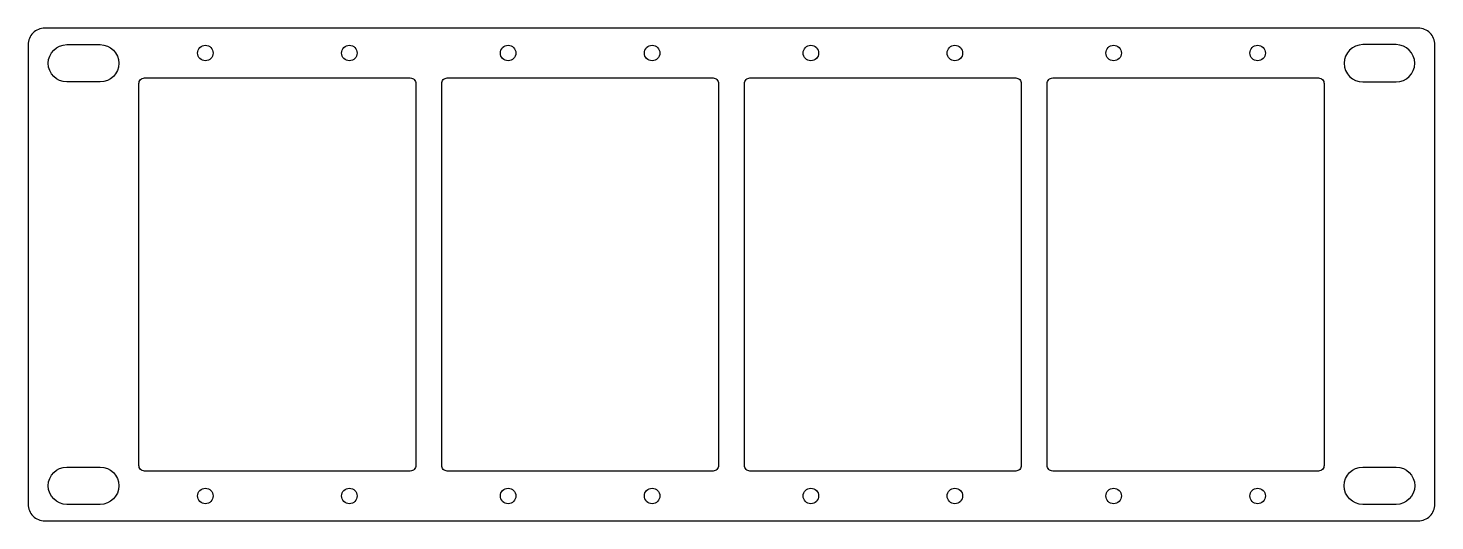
# Model space of a CAD drawing. Header units: millimetres. Extents: x -483 to -229, y -89 to 0.
import ezdxf

# ---------------------------------------------------------------- set-up
doc = ezdxf.new("R2010")
doc.units = ezdxf.units.MM
doc.layers.get('0').update_dxf_attribs({"linetype": 'CONTINUOUS'})

msp = doc.modelspace()

# ---------------------------------------------------------------- linework, layer by layer
for points in [[(-482.6, -3), (-482.6, -86, 0.414214), (-479.6, -89), (-231.6, -89, 0.414214), (-228.6, -86), (-228.6, -3, 0.414214), (-231.6, 0), (-479.6, 0, 0.414214)], [(-475.6, -2.98), (-469.6, -2.98, -1), (-469.6, -9.73), (-475.6, -9.73, -1)], [(-241.6, -2.98, 1), (-241.6, -9.73), (-235.6, -9.73, 1), (-235.6, -2.98)], [(-413.6, -80), (-461.6, -80, -0.414214), (-462.6, -79), (-462.6, -10, -0.414214), (-461.6, -9), (-413.6, -9, -0.414214), (-412.6, -10), (-412.6, -79, -0.414214)], [(-358.93, -80), (-406.93, -80, -0.414214), (-407.93, -79), (-407.93, -10, -0.414214), (-406.93, -9), (-358.93, -9, -0.414214), (-357.93, -10), (-357.93, -79, -0.414214)], [(-304.27, -80), (-352.27, -80, -0.414214), (-353.27, -79), (-353.27, -10, -0.414214), (-352.27, -9), (-304.27, -9, -0.414214), (-303.27, -10), (-303.27, -79, -0.414214)], [(-298.6, -79), (-298.6, -10, -0.414214), (-297.6, -9), (-249.6, -9, -0.414214), (-248.6, -10), (-248.6, -79, -0.414214), (-249.6, -80), (-297.6, -80, -0.414214)], [(-475.6, -79.28), (-469.6, -79.28, -1), (-469.6, -86.03), (-475.6, -86.03, -1)], [(-235.6, -86.03), (-241.6, -86.03, -1), (-241.6, -79.28), (-235.6, -79.28, -1)]]:
    msp.add_lwpolyline(points, format="xyb", close=True)
for centre in [(-450.6, -4.5), (-424.6, -4.5), (-395.93, -4.5), (-369.93, -4.5), (-341.27, -4.5), (-315.27, -4.5), (-286.6, -4.5), (-260.6, -4.5), (-450.6, -84.5), (-424.6, -84.5), (-395.93, -84.5), (-369.93, -84.5), (-341.27, -84.5), (-315.27, -84.5), (-286.6, -84.5), (-260.6, -84.5)]:
    msp.add_circle(centre, 1.4)

doc.saveas('drawing.dxf')
